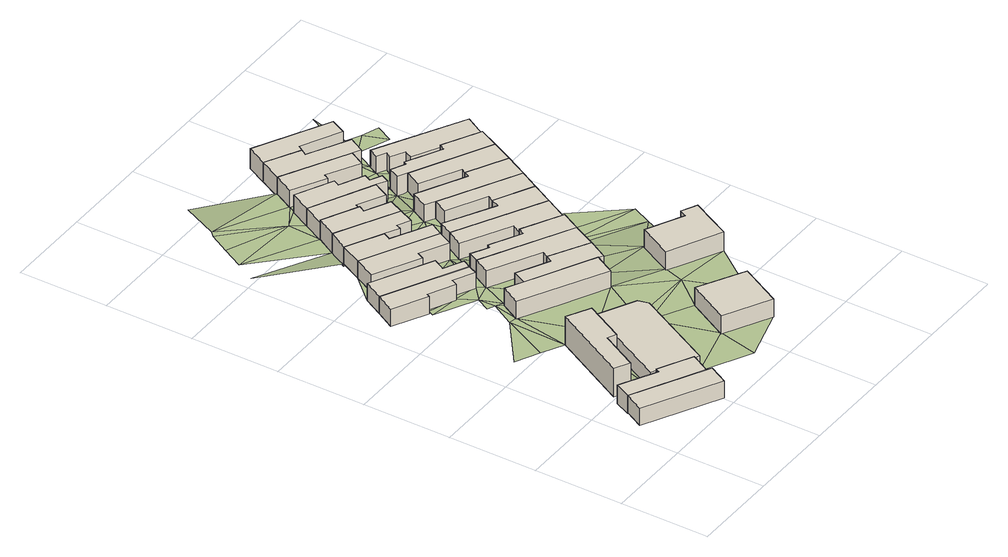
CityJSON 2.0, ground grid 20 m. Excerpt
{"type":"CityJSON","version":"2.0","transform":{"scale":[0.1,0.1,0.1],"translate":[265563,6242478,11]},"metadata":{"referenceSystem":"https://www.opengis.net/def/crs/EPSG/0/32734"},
"CityObjects":{
"building1":{"type":"Building","attributes":{"address":"68 Kingsley Road Salt River Cape Town","building":"house","building:levels":"1","footprint":{"type":"Polygon"},"plus_code":"C5XJXCXF+XVR","ground_height":14.59,"building_height":4.1,"roof_height":18.69},"geometry":[{"type":"Solid","lod":"1","boundaries":[[[[0,1,2,3]],[[1,4,5,2]],[[4,6,7,5]],[[6,8,9,7]],[[8,0,3,9]],[[3,2,5,7,9]],[[8,6,4,1,0]]]]}]},
"building2":{"type":"Building","attributes":{"address":"66 Kingsley Road Salt River Cape Town","building":"house","building:levels":"1","footprint":{"type":"Polygon"},"plus_code":"C5XQXFXH+X2W","ground_height":14.59,"building_height":4.1,"roof_height":18.69},"geometry":[{"type":"Solid","lod":"1","boundaries":[[[[10,11,12,13,14,15]],[[11,16,17,13,12]],[[16,18,19,17]],[[18,20,2,19]],[[20,21,3,2]],[[21,10,15,14,3]],[[14,13,17,19,2,3]],[[21,20,18,16,11,10]]]]}]},
"building3":{"type":"Building","attributes":{"address":"70 Pope Street Salt River Cape Town","building":"house","building:levels":"2","footprint":{"type":"Polygon"},"plus_code":"C5XWX2X8+XRV","ground_height":14.16,"building_height":6.9,"roof_height":21.06},"geometry":[{"type":"Solid","lod":"1","boundaries":[[[[22,23,24,25]],[[23,26,27,24]],[[26,28,29,27]],[[28,30,31,29]],[[30,32,33,31]],[[32,22,25,33]],[[25,24,27,29,31,33]],[[32,30,28,26,23,22]]]]}]},
"building4":{"type":"Building","attributes":{"address":"60 Kingsley Road Salt River Cape Town","building":"terrace","building:levels":"1","building:units":"3","footprint":{"type":"Polygon"},"plus_code":"C6X6XJXJ+XFR","ground_height":14.16,"building_height":4.1,"roof_height":18.26},"geometry":[{"type":"Solid","lod":"1","boundaries":[[[[34,35,15,12]],[[35,36,37,15]],[[36,38,39,37]],[[38,40,41,39]],[[40,42,43,41]],[[42,44,45,43]],[[44,34,12,45]],[[12,15,37,39,41,43,45]],[[44,42,40,38,36,35,34]]]]}]},
"building5":{"type":"Building","attributes":{"address":"57 Goldsmith Road Salt River Cape Town","building":"house","building:levels":"1","footprint":{"type":"Polygon"},"plus_code":"C5XPX7XH+XQW","ground_height":13.23,"building_height":4.1,"roof_height":17.33},"geometry":[{"type":"Solid","lod":"1","boundaries":[[[[46,47,48,49]],[[47,50,51,48]],[[50,52,53,51]],[[52,54,55,53]],[[54,56,57,55]],[[56,58,59,57]],[[58,60,61,59]],[[60,46,49,61]],[[49,48,51,53,55,57,59,61]],[[60,58,56,54,52,50,47,46]]]]}]},
"building6":{"type":"Building","attributes":{"address":"53 Goldsmith Road Salt River Cape Town","building":"house","building:levels":"1","footprint":{"type":"Polygon"},"plus_code":"C5XRX7XJ+XWV","ground_height":13.23,"building_height":4.1,"roof_height":17.33},"geometry":[{"type":"Solid","lod":"1","boundaries":[[[[47,46,49,48]],[[46,62,63,49]],[[62,64,65,63]],[[64,66,67,65]],[[66,68,69,67]],[[68,47,48,69]],[[48,49,63,65,67,69]],[[68,66,64,62,46,47]]]]}]},
"building7":{"type":"Building","attributes":{"address":"56 Kingsley Road Salt River Cape Town","building":"house","building:levels":"1","footprint":{"type":"Polygon"},"plus_code":"C6XHX8XH+X6V","ground_height":13.78,"building_height":4.1,"roof_height":17.88},"geometry":[{"type":"Solid","lod":"1","boundaries":[[[[70,71,72,73,74,75]],[[71,76,77,73,72]],[[76,78,79,77]],[[78,80,81,79]],[[80,70,75,74,81]],[[74,73,77,79,81]],[[80,78,76,71,70]]]]}]},
"building8":{"type":"Building","attributes":{"address":"51 Goldsmith Road Salt River Cape Town","building":"house","building:levels":"1","footprint":{"type":"Polygon"},"plus_code":"C6X4XVXW+XFX","ground_height":13.23,"building_height":4.1,"roof_height":17.33},"geometry":[{"type":"Solid","lod":"1","boundaries":[[[[82,83,84,85]],[[83,86,87,84]],[[86,88,89,87]],[[88,90,91,89]],[[90,92,93,91]],[[92,82,85,93]],[[85,84,87,89,91,93]],[[92,90,88,86,83,82]]]]}]},
"building9":{"type":"Building","attributes":{"address":"49 Goldsmith Road Salt River Cape Town","building":"house","building:levels":"1","footprint":{"type":"Polygon"},"plus_code":"C6X8X3X2+XFR","ground_height":13.23,"building_height":4.1,"roof_height":17.33},"geometry":[{"type":"Solid","lod":"1","boundaries":[[[[94,82,85,95]],[[82,92,93,85]],[[92,96,97,93]],[[96,98,99,97]],[[98,100,101,99]],[[100,94,95,101]],[[95,85,93,97,99,101]],[[100,98,96,92,82,94]]]]}]},
"building10":{"type":"Building","attributes":{"address":"43 Kingsley Road Salt River Cape Town","building":"house","building:levels":"1","footprint":{"type":"Polygon"},"plus_code":"C7X7XMX9+X8X","ground_height":14.36,"building_height":4.1,"roof_height":18.46},"geometry":[{"type":"Solid","lod":"1","boundaries":[[[[102,103,104,105]],[[103,106,107,104]],[[106,108,109,107]],[[108,102,105,109]],[[105,104,107,109]],[[108,106,103,102]]]]}]},
"building11":{"type":"Building","attributes":{"address":"54 Kingsley Road Salt River Cape Town","building":"house","building:levels":"1","footprint":{"type":"Polygon"},"plus_code":"C6XRXVXM+XMR","ground_height":13.72,"building_height":4.1,"roof_height":17.82},"geometry":[{"type":"Solid","lod":"1","boundaries":[[[[71,70,75,72]],[[70,110,111,75]],[[110,112,113,111]],[[112,114,115,113]],[[114,116,117,115]],[[116,118,119,117]],[[118,71,72,119]],[[72,75,111,113,115,117,119]],[[118,116,114,112,110,70,71]]]]}]},
"building12":{"type":"Building","attributes":{"address":"47 Goldsmith Road Salt River Cape Town","building":"house","building:levels":"1","footprint":{"type":"Polygon"},"plus_code":"C6X8X8XW+XVV","ground_height":13.23,"building_height":4.1,"roof_height":17.33},"geometry":[{"type":"Solid","lod":"1","boundaries":[[[[120,121,95,122]],[[121,123,101,95]],[[123,124,125,101]],[[124,126,127,125]],[[126,128,129,127]],[[128,130,131,129]],[[130,120,122,131]],[[122,95,101,125,127,129,131]],[[130,128,126,124,123,121,120]]]]}]},
"building13":{"type":"Building","attributes":{"address":"52 Kingsley Road Salt River Cape Town","building":"house","building:levels":"1","footprint":{"type":"Polygon"},"plus_code":"C6XRX6XM+X8W","ground_height":13.72,"building_height":4.1,"roof_height":17.82},"geometry":[{"type":"Solid","lod":"1","boundaries":[[[[112,132,133,113]],[[132,134,135,133]],[[134,136,137,135]],[[136,138,139,137]],[[138,114,115,139]],[[114,112,113,115]],[[113,133,135,137,139,115]],[[114,138,136,134,132,112]]]]}]},
"building14":{"type":"Building","attributes":{"address":"45 Goldsmith Road Salt River Cape Town","building":"house","building:levels":"1","footprint":{"type":"Polygon"},"plus_code":"C6XFX7XG+XCX","ground_height":13.23,"building_height":4.1,"roof_height":17.33},"geometry":[{"type":"Solid","lod":"1","boundaries":[[[[140,120,141,122,142,143]],[[120,130,131,122,141]],[[130,144,145,131]],[[144,146,147,145]],[[146,148,149,147]],[[148,140,143,142,149]],[[142,122,131,145,147,149]],[[148,146,144,130,120,140]]]]}]},
"building15":{"type":"Building","attributes":{"address":"50 Kingsley Road Salt River Cape Town","building":"house","building:levels":"1","footprint":{"type":"Polygon"},"plus_code":"C7X3XVXX+X2V","ground_height":13.72,"building_height":4.1,"roof_height":17.82},"geometry":[{"type":"Solid","lod":"1","boundaries":[[[[132,150,151,133]],[[150,152,153,154,151]],[[152,155,156,157,154,153]],[[155,158,159,157,156]],[[158,160,161,159]],[[160,162,163,161]],[[162,134,135,163]],[[134,132,133,135]],[[133,151,154,157,159,161,163,135]],[[134,162,160,158,155,152,150,132]]]]}]},
"building16":{"type":"Building","attributes":{"address":"43 Goldsmith Road Salt River Cape Town","building":"house","building:levels":"1","footprint":{"type":"Polygon"},"plus_code":"C6XHXFX7+X9V","ground_height":12.6,"building_height":4.1,"roof_height":16.7},"geometry":[{"type":"Solid","lod":"1","boundaries":[[[[164,165,143,166]],[[165,167,168,143]],[[167,169,170,168]],[[169,171,172,170]],[[171,173,174,172]],[[173,164,166,174]],[[166,143,168,170,172,174]],[[173,171,169,167,165,164]]]]}]},
"building17":{"type":"Building","attributes":{"address":"48 Kingsley Road Salt River Cape Town","building":"house","building:levels":"1","footprint":{"type":"Polygon"},"plus_code":"C7X3XGX9+XCX","ground_height":13.04,"building_height":4.1,"roof_height":17.14},"geometry":[{"type":"Solid","lod":"1","boundaries":[[[[175,176,177,178]],[[176,179,180,177]],[[179,181,182,180]],[[181,183,184,182]],[[183,185,153,184]],[[185,175,178,153]],[[178,177,180,182,184,153]],[[185,183,181,179,176,175]]]]}]},
"building18":{"type":"Building","attributes":{"address":"41 Goldsmith Road Salt River Cape Town","building":"house","building:levels":"1","footprint":{"type":"Polygon"},"plus_code":"C6XPX7XG+X9W","ground_height":12.6,"building_height":4.1,"roof_height":16.7},"geometry":[{"type":"Solid","lod":"1","boundaries":[[[[164,173,174,166]],[[173,186,187,174]],[[186,188,189,187]],[[188,190,191,189]],[[190,192,193,191]],[[192,194,195,193]],[[194,196,197,195]],[[196,198,199,197]],[[198,164,166,199]],[[166,174,187,189,191,193,195,197,199]],[[198,196,194,192,190,188,186,173,164]]]]}]},
"building19":{"type":"Building","attributes":{"address":"46 Kingsley Road Salt River Cape Town","building":"house","building:levels":"1","footprint":{"type":"Polygon"},"plus_code":"C7X9XHXM+X8R","ground_height":13.04,"building_height":4.1,"roof_height":17.14},"geometry":[{"type":"Solid","lod":"1","boundaries":[[[[200,201,202,177]],[[201,203,204,202]],[[203,205,206,204]],[[205,207,208,206]],[[207,209,180,208]],[[209,200,177,180]],[[177,202,204,206,208,180]],[[209,207,205,203,201,200]]]]}]},
"building20":{"type":"Building","attributes":{"address":"39 Kingsley Road Salt River Cape Town","building":"house","building:levels":"1","footprint":{"type":"Polygon"},"plus_code":"C7XWX7XM+XVR","ground_height":14.21,"building_height":4.1,"roof_height":18.31},"geometry":[{"type":"Solid","lod":"1","boundaries":[[[[210,211,212,213]],[[211,214,215,212]],[[214,216,217,215]],[[216,218,219,217]],[[218,220,221,219]],[[220,210,213,221]],[[213,212,215,217,219,221]],[[220,218,216,214,211,210]]]]}]},
"building21":{"type":"Building","attributes":{"address":"39 Goldsmith Road Salt River Cape Town","building":"house","building:levels":"1","footprint":{"type":"Polygon"},"plus_code":"C6XVX6XX+XQX","ground_height":12.44,"building_height":4.1,"roof_height":16.54},"geometry":[{"type":"Solid","lod":"1","boundaries":[[[[222,223,224,225]],[[223,226,227,224]],[[226,228,229,227]],[[228,230,231,229]],[[230,232,233,231]],[[232,222,225,233]],[[225,224,227,229,231,233]],[[232,230,228,226,223,222]]]]}]},
"building22":{"type":"Building","attributes":{"address":"44 Kingsley Road Salt River Cape Town","building":"house","building:levels":"1","footprint":{"type":"Polygon"},"plus_code":"C7X9XCXM+X5V","ground_height":13.04,"building_height":4.1,"roof_height":17.14},"geometry":[{"type":"Solid","lod":"1","boundaries":[[[[201,234,235,202]],[[234,236,237,235]],[[236,238,239,237]],[[238,240,241,239]],[[240,203,204,241]],[[203,201,202,204]],[[202,235,237,239,241,204]],[[203,240,238,236,234,201]]]]}]},
"building23":{"type":"Building","attributes":{"address":"42 Kingsley Road Salt River Cape Town","building":"house","building:levels":"1","footprint":{"type":"Polygon"},"plus_code":"C7XHXGX7+XQR","ground_height":13.04,"building_height":4.1,"roof_height":17.14},"geometry":[{"type":"Solid","lod":"1","boundaries":[[[[234,242,243,235]],[[242,244,245,243]],[[244,246,247,245]],[[246,248,249,247]],[[248,250,251,249]],[[250,236,237,251]],[[236,234,235,237]],[[235,243,245,247,249,251,237]],[[236,250,248,246,244,242,234]]]]}]},
"building24":{"type":"Building","attributes":{"address":"37 Goldsmith Road Salt River Cape Town","building":"house","building:levels":"1","footprint":{"type":"Polygon"},"plus_code":"C7X3X4XG+XCX","ground_height":12.44,"building_height":4.1,"roof_height":16.54},"geometry":[{"type":"Solid","lod":"1","boundaries":[[[[252,253,225,254]],[[253,255,233,225]],[[255,256,257,233]],[[256,258,259,257]],[[258,260,261,259]],[[260,262,263,261]],[[262,252,254,263]],[[254,225,233,257,259,261,263]],[[262,260,258,256,255,253,252]]]]}]},
"building25":{"type":"Building","attributes":{"address":"35 Goldsmith Road Salt River Cape Town","building":"house","building:levels":"1","footprint":{"type":"Polygon"},"plus_code":"C7X4XFXV+X8W","ground_height":12.44,"building_height":4.1,"roof_height":16.54},"geometry":[{"type":"Solid","lod":"1","boundaries":[[[[264,265,266,254,267,268]],[[265,269,263,254,266]],[[269,270,271,263]],[[270,272,273,271]],[[272,274,275,273]],[[274,264,268,267,275]],[[267,254,263,271,273,275]],[[274,272,270,269,265,264]]]]}]},
"building26":{"type":"Building","attributes":{"address":"40 Kingsley Road Salt River Cape Town","building":"house","building:levels":"1","footprint":{"type":"Polygon"},"plus_code":"C7XJXPXH+X3X","ground_height":13.04,"building_height":4.1,"roof_height":17.14},"geometry":[{"type":"Solid","lod":"1","boundaries":[[[[276,277,278,243]],[[277,279,280,278]],[[279,281,282,280]],[[281,283,284,282]],[[283,285,245,284]],[[285,276,243,245]],[[243,278,280,282,284,245]],[[285,283,281,279,277,276]]]]}]},
"building27":{"type":"Building","attributes":{"address":"38 Kingsley Road Salt River Cape Town","building":"house","building:levels":"1","footprint":{"type":"Polygon"},"plus_code":"C7XVX3X5+XMX","ground_height":13.04,"building_height":4.1,"roof_height":17.14},"geometry":[{"type":"Solid","lod":"1","boundaries":[[[[286,287,288,278]],[[287,289,290,291,288]],[[289,292,293,294,291,290]],[[292,295,296,294,293]],[[295,297,298,296]],[[297,299,300,298]],[[299,301,302,300]],[[301,303,280,302]],[[303,286,278,280]],[[278,288,291,294,296,298,300,302,280]],[[303,301,299,297,295,292,289,287,286]]]]}]},
"building28":{"type":"Building","attributes":{"address":"36 Kingsley Road Salt River Cape Town","building":"house","building:levels":"1","footprint":{"type":"Polygon"},"plus_code":"C7XRXQX5+X6R","ground_height":12.44,"building_height":4.1,"roof_height":16.54},"geometry":[{"type":"Solid","lod":"1","boundaries":[[[[287,304,305,306]],[[304,307,308,305]],[[307,309,310,308]],[[309,311,312,310]],[[311,313,314,312]],[[313,315,316,314]],[[315,317,318,316]],[[317,289,290,318]],[[289,287,306,290]],[[306,305,308,310,312,314,316,318,290]],[[289,317,315,313,311,309,307,304,287]]]]}]},
"terrain1":{"type":"TINRelief","geometry":[{"type":"CompositeSurface","lod":"1","boundaries":[[[319,320,321]],[[26,319,30]],[[26,30,28]],[[322,323,8]],[[324,325,326]],[[319,42,30]],[[326,22,324]],[[32,30,42]],[[32,42,22]],[[327,324,22]],[[22,42,327]],[[328,329,330]],[[331,330,329]],[[322,332,333]],[[334,324,327]],[[328,335,329]],[[68,83,82]],[[322,333,38]],[[336,334,327]],[[335,337,334]],[[68,66,83]],[[334,336,338]],[[335,334,338]],[[339,338,336]],[[340,329,335]],[[340,341,329]],[[42,342,327]],[[338,343,335]],[[335,343,340]],[[338,339,344]],[[83,66,86]],[[120,345,94]],[[42,40,342]],[[338,344,343]],[[333,332,346]],[[333,103,38]],[[340,343,347]],[[64,348,66]],[[340,347,349]],[[350,351,352]],[[88,86,66]],[[349,347,348]],[[140,351,120]],[[40,38,353]],[[138,343,344]],[[348,347,354]],[[88,66,90]],[[90,66,348]],[[355,350,352]],[[140,352,351]],[[90,348,354]],[[344,356,114]],[[38,103,353]],[[352,357,355]],[[353,342,40]],[[114,138,344]],[[354,181,90]],[[358,354,359]],[[181,354,358]],[[100,98,360]],[[179,90,181]],[[360,98,96]],[[70,342,110]],[[90,179,92]],[[361,352,140]],[[362,357,352]],[[103,102,353]],[[360,363,364]],[[365,181,358]],[[110,342,366]],[[360,96,363]],[[366,342,353]],[[92,179,367]],[[368,357,369]],[[367,96,92]],[[352,361,370]],[[358,155,152]],[[152,365,358]],[[357,362,369]],[[352,370,362]],[[363,96,250]],[[96,367,238]],[[371,148,372]],[[363,250,373]],[[148,371,374]],[[110,375,112]],[[366,375,110]],[[238,250,96]],[[214,353,102]],[[376,374,371]],[[366,353,214]],[[367,205,238]],[[370,226,362]],[[373,248,371]],[[373,250,248]],[[132,112,375]],[[238,236,250]],[[376,371,248]],[[196,226,370]],[[132,377,150]],[[203,238,205]],[[240,238,203]],[[228,226,196]],[[376,248,301]],[[192,196,378]],[[173,376,186]],[[379,377,132]],[[379,132,375]],[[301,186,376]],[[380,301,248]],[[228,196,230]],[[192,190,188]],[[220,381,375]],[[230,196,192]],[[377,382,150]],[[246,380,248]],[[186,301,188]],[[375,381,379]],[[301,380,383]],[[301,299,188]],[[188,230,192]],[[384,150,382]],[[230,188,299]],[[379,382,377]],[[380,246,244]],[[380,244,385]],[[299,309,230]],[[297,295,299]],[[299,295,313]],[[299,313,309]],[[230,386,232]],[[386,230,309]],[[387,388,389]],[[317,313,295]],[[309,313,311]],[[390,391,387]],[[309,307,386]],[[307,392,386]],[[315,313,317]],[[317,295,393]],[[386,392,389]],[[387,389,390]],[[392,307,394]],[[394,389,392]],[[317,393,395]],[[389,394,390]],[[396,390,394]],[[390,396,397]],[[398,396,394]],[[398,394,399]],[[400,397,396]],[[396,401,400]],[[402,398,399]]]}]}
},
"vertices":[
[183,52,36],[28,134,36],[28,134,77],[183,52,77],[5,91,36],[5,91,77],[171,3,36],[171,3,77],[194,46,36],[194,46,77],
[207,96,33],[132,135,33],[132,135,73],[132,135,77],[207,96,77],[207,96,73],[127,126,33],[127,126,77],[45,170,33],[45,170,77],[28,134,33],[183,52,33],
[153,361,32],[60,187,32],[60,187,101],[153,361,101],[93,170,32],[93,170,101],[138,254,32],[138,254,101],[157,244,32],[157,244,101],[204,333,32],[204,333,101],
[132,135,32],[207,96,32],[219,91,32],[219,91,73],[312,270,32],[312,270,73],[306,293,32],[306,293,73],[222,336,32],[222,336,73],[121,141,32],[121,141,73],
[232,636,22],[53,729,22],[53,729,63],[232,636,63],[30,687,22],[30,687,63],[106,647,22],[106,647,63],[110,654,22],[110,654,63],[169,625,22],[169,625,63],[176,639,22],[176,639,63],[222,615,22],[222,615,63],
[242,655,22],[242,655,63],[199,677,22],[199,677,63],[213,703,22],[213,703,63],[77,773,22],[77,773,63],
[389,439,27],[241,516,27],[241,516,68],[241,516,69],[389,439,69],[389,439,68],[203,536,27],[203,536,69],[179,492,27],[179,492,69],[364,393,27],[364,393,69],
[129,829,22],[104,781,22],[104,781,63],[129,829,63],[206,728,22],[206,728,63],[214,744,22],[214,744,63],[277,711,22],[277,711,63],[294,744,22],[294,744,63],
[153,877,22],[153,877,63],[310,773,22],[310,773,63],[224,818,22],[224,818,63],[233,835,22],[233,835,63],
[503,166,32],[401,222,32],[401,222,75],[503,166,75],[350,127,32],[350,127,75],[453,72,32],[453,72,75],
[400,433,27],[400,433,68],[424,477,27],[424,477,68],[337,525,27],[337,525,68],[328,510,27],[328,510,68],[257,547,27],[257,547,68],
[177,920,16],[153,877,16],[177,920,63],[233,835,16],[264,818,16],[264,818,63],[269,829,16],[269,829,63],[298,815,16],[298,815,63],[314,849,16],[314,849,63],
[450,529,27],[450,529,68],[252,633,27],[252,633,68],[232,597,27],[232,597,68],[344,537,27],[344,537,68],
[203,964,16],[177,920,57],[203,964,63],[203,964,57],[329,882,16],[329,882,63],[274,910,16],[274,910,63],[282,924,16],[282,924,63],
[473,572,27],[473,572,68],[384,619,27],[384,619,61],[384,619,68],[376,605,27],[376,605,61],[376,605,68],[306,642,27],[306,642,68],[302,634,27],[302,634,68],[263,655,27],[263,655,68],
[227,1012,14],[203,964,14],[227,1012,57],[282,924,14],[282,924,57],[289,937,14],[289,937,57],[349,906,14],[349,906,57],[367,942,14],[367,942,57],
[473,572,22],[503,628,22],[503,628,61],[473,572,61],[308,732,22],[308,732,61],[288,696,22],[288,696,61],[395,639,22],[395,639,61],[384,619,22],
[390,930,14],[390,930,57],[399,948,14],[399,948,57],[373,961,14],[373,961,57],[381,976,14],[381,976,57],[326,1003,14],[326,1003,57],[333,1017,14],[333,1017,57],[251,1058,14],[251,1058,57],
[503,628,20],[528,676,20],[528,676,61],[443,721,20],[443,721,61],[434,702,20],[434,702,61],[325,762,20],[325,762,61],[308,732,20],
[510,411,28],[471,335,28],[471,335,73],[510,411,73],[588,276,28],[588,276,73],[635,368,28],[635,368,73],[601,385,28],[601,385,73],[593,369,28],[593,369,73],
[285,1118,14],[261,1073,14],[261,1073,55],[285,1118,55],[335,1033,14],[335,1033,55],[341,1044,14],[341,1044,55],[413,1005,14],[413,1005,55],[432,1040,14],[432,1040,55],
[552,720,20],[552,720,61],[379,811,20],[379,811,61],[363,779,20],[363,779,61],[450,734,20],[450,734,61],
[578,770,20],[578,770,61],[491,816,20],[491,816,61],[484,804,20],[484,804,61],[377,860,20],[377,860,61],[357,823,20],[357,823,61],
[311,1168,8],[285,1118,8],[311,1168,55],[432,1040,8],[450,1030,8],[450,1030,55],[469,1065,8],[469,1065,55],[378,1114,8],[378,1114,55],[386,1127,8],[386,1127,55],
[335,1214,7],[311,1168,7],[311,1168,48],[335,1214,55],[335,1214,48],[386,1127,7],[393,1138,7],[393,1138,55],[481,1093,7],[481,1093,55],[499,1128,7],[499,1128,55],
[578,770,18],[602,818,18],[602,818,61],[428,908,18],[428,908,61],[408,872,18],[408,872,61],[496,825,18],[496,825,61],[491,816,18],
[602,818,14],[624,862,14],[624,862,61],[541,906,14],[541,906,55],[541,906,61],[534,893,14],[534,893,55],[534,893,61],[456,934,14],[456,934,61],[452,927,14],[452,927,61],[420,943,14],[420,943,61],[407,919,14],[407,919,61],[428,908,14],
[651,911,14],[651,911,55],[624,862,55],[459,1015,14],[459,1015,55],[448,994,14],[448,994,55],[468,983,14],[468,983,55],[461,971,14],[461,971,55],[492,954,14],[492,954,55],[483,937,14],[483,937,55],
[121,141,36],[127,126,36],[132,135,36],[219,91,36],[207,96,36],[160,495,28],[50,413,33],[104,387,32],[179,492,28],[99,635,28],[169,625,28],[106,647,28],[110,654,28],[328,35,36],[350,127,34],[190,549,28],[190,587,28],[203,536,28],[174,557,28],[206,540,28],[241,516,28],[222,615,28],[176,639,28],[364,393,32],[232,597,28],[257,547,28],[21,1006,16],[453,72,34],[252,633,28],[242,655,28],[232,636,28],[71,1098,16],[46,1050,16],[206,1040,16],[457,290,32],[263,655,28],[97,1145,16],[328,510,28],[108,1155,16],[306,642,28],[302,634,28],[264,818,22],[227,1012,16],[261,1073,16],[298,815,22],[269,829,22],[395,639,27],[471,335,32],[325,762,22],[153,1239,8],[285,1118,16],[251,1058,16],[329,882,22],[274,910,22],[314,849,22],[289,937,16],[510,411,32],[349,906,20],[457,540,27],[326,1003,16],[593,456,24],[408,872,20],[566,409,32],[614,500,24],[428,908,20],[503,628,27],[496,825,20],[450,1030,14],[386,1127,14],[378,1114,14],[469,1065,14],[481,1093,14],[393,1138,14],[457,1040,14],[534,893,20],[484,1062,14],[541,906,20],[505,1104,14],[499,1128,14],[538,1087,14],[556,1033,14],[520,1166,7],[539,1200,7],[576,1072,14]
]}
